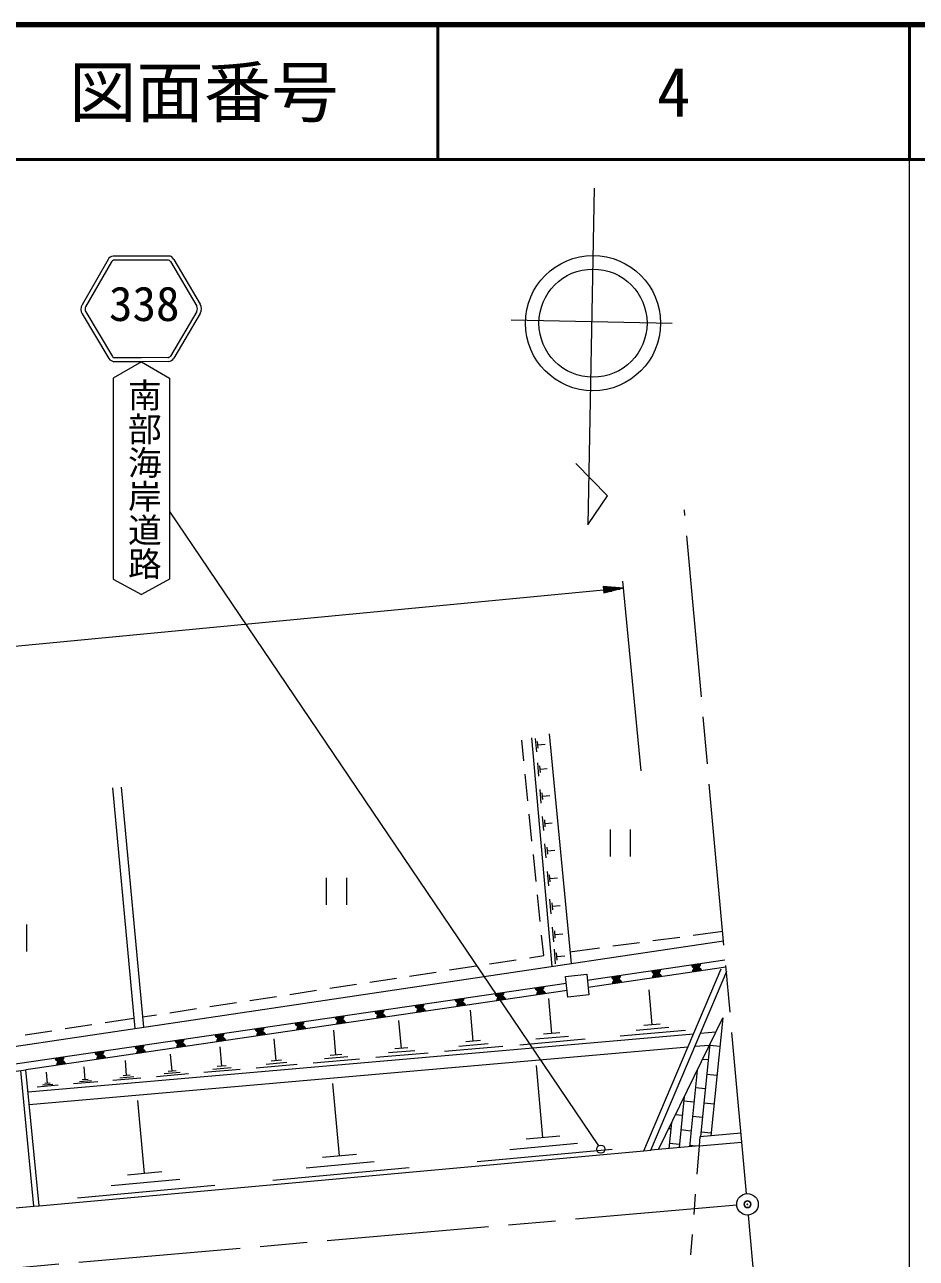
# Model space of a CAD drawing. Units: millimetres, scale not verified. Extents: x 40000 to 680000, y 20000 to 380000.
# Drawn here: x 513323 to 579500, y 288480 to 380000 of the extents above; entities that cross this region are included whole.
import ezdxf
from ezdxf.enums import TextEntityAlignment as Align

# ---------------------------------------------------------------- set-up
doc = ezdxf.new("R2010")
doc.units = ezdxf.units.MM
doc.header["$LTSCALE"] = 1000
doc.header["$PDMODE"] = 32
doc.header["$PDSIZE"] = 500
doc.linetypes.add('CHAIN', pattern=[18.5, 12, -1.5, 3.5, -1.5])
for name, color, linetype, lineweight in [('M-BGD', 7, 'Continuous', 13), ('M-BMK', 2, 'CHAIN', 13), ('M-BMK-SRVR', 3, 'Continuous', 13), ('M-STR-HTXT', 7, 'Continuous', 13), ('M-STR-STR1', 1, 'Continuous', 13), ('M-STR-STRC', 7, 'Continuous', 13), ('M-TTL', 2, 'Continuous', 140), ('M-TTL-BAND', 7, 'Continuous', 13), ('M-TTL-LINE', 7, 'Continuous', 50)]:
    doc.layers.add(name, color=color, linetype=linetype, lineweight=lineweight)
doc.layers.add('M-OTRS', color=6, linetype='Continuous')
doc.layers.add('M-TTL-TXT', color=7, linetype='Continuous')
doc.styles.add('@ＭＳ ゴシック', font='')
doc.styles.add('ＭＳ ゴシック', font='')
doc.styles.get('@ＭＳ ゴシック').set_extended_font_data('@MS Gothic')
doc.styles.get('ＭＳ ゴシック').set_extended_font_data('MS Gothic')

msp = doc.modelspace()

# ---------------------------------------------------------------- linework, layer by layer
at = {"layer": 'M-BGD'}
for p, q in [((550365, 325398), (550209, 326927)), ((550935, 327090), (552447, 310139)), ((551328, 326060), (551240, 327050)), ((551438, 326319), (551394, 326814)), ((552261, 327396), (553874, 310351)), ((551416, 326567), (551943, 326614)), ((551489, 324259), (551400, 325248)), ((551598, 324518), (551554, 325013)), ((550670, 322413), (550467, 324403)), ((551576, 324766), (552104, 324813)), ((519849, 323383), (521495, 305538)), ((520493, 323442), (522136, 305633)), ((551668, 322250), (551578, 323255)), ((551779, 322513), (551735, 323016)), ((551757, 322764), (552293, 322812)), ((550975, 319429), (550772, 321418)), ((551849, 320224), (551757, 321245)), ((551962, 320491), (551916, 321002)), ((551939, 320747), (552484, 320795)), ((556766, 320284), (556766, 318284)), ((558266, 320284), (558266, 318284)), ((552031, 318181), (551938, 319219)), ((552146, 318453), (552100, 318972)), ((552123, 318713), (552677, 318762)), ((551279, 316444), (551076, 318434)), ((535706, 316714), (535706, 314714)), ((537206, 316714), (537206, 314714)), ((552214, 316122), (552120, 317177)), ((552332, 316398), (552285, 316926)), ((552308, 316662), (552871, 316712)), ((551584, 313460), (551381, 315449)), ((552400, 314047), (552304, 315118)), ((552519, 314327), (552471, 314863)), ((552495, 314595), (553066, 314646)), ((513468, 313234), (513468, 311234)), ((552586, 311954), (552489, 313042)), ((551842, 310936), (551686, 312465)), ((552707, 312239), (552659, 312783)), ((552683, 312511), (553263, 312563)), ((559955, 312051), (561937, 312315)), ((562928, 312448), (565127, 312741)), ((552732, 310322), (552635, 311410)), ((553791, 311228), (555990, 311521)), ((556981, 311654), (558964, 311918)), ((547828, 310323), (549805, 310625)), ((550794, 310776), (551842, 310936)), ((552853, 310607), (552804, 311151)), ((552828, 310879), (553409, 310931)), ((555079, 309123), (565290, 310618)), ((541896, 309419), (543874, 309720)), ((544862, 309871), (546839, 310173)), ((565369, 310073), (555137, 308576)), ((559284, 296466), (565017, 309962)), ((559799, 296512), (565437, 309784)), ((535965, 308514), (537942, 308815)), ((538931, 308966), (540908, 309268)), ((553579, 308348), (514097, 302569)), ((530034, 307609), (532011, 307911)), ((532999, 308062), (534977, 308363)), ((552438, 305161), (552213, 307744)), ((559888, 305810), (559663, 308394)), ((524102, 306704), (526079, 307006)), ((527068, 307157), (529045, 307458)), ((546604, 304583), (546402, 306894)), ((516326, 305518), (518303, 305820)), ((519292, 305971), (521425, 306296)), ((522066, 306394), (523114, 306554)), ((541280, 304056), (541100, 306118)), ((560494, 305863), (559283, 305758)), ((513361, 305066), (515338, 305367)), ((513575, 300819), (562963, 305127)), ((531992, 303136), (531850, 304764)), ((536423, 303575), (536263, 305410)), ((553677, 304943), (551255, 304732)), ((553044, 305213), (551833, 305108)), ((562367, 305376), (557523, 304953)), ((561128, 305593), (558706, 305382)), ((563477, 305172), (564620, 305271)), ((513664, 299898), (562553, 304162)), ((527948, 302736), (527823, 304174)), ((542269, 303883), (540336, 303714)), ((541764, 304098), (540797, 304014)), ((548820, 304194), (544488, 303816)), ((547712, 304389), (545546, 304200)), ((547145, 304630), (546062, 304536)), ((554917, 304726), (550072, 304303)), ((563068, 304207), (564145, 304301)), ((564185, 304383), (563485, 297508)), ((564919, 304190), (564173, 304266)), ((520893, 302038), (520797, 303146)), ((524259, 302371), (524149, 303636)), ((532772, 302999), (531247, 302866)), ((532373, 303170), (531610, 303103)), ((538183, 303266), (534743, 302966)), ((537303, 303421), (535583, 303271)), ((536853, 303613), (535993, 303538)), ((543258, 303709), (539392, 303372)), ((564064, 303196), (563626, 303241)), ((511968, 302257), (513415, 302469)), ((514012, 292348), (513038, 302414)), ((514097, 302569), (513415, 302469)), ((514390, 292385), (513415, 302469)), ((515020, 301456), (514947, 302290)), ((517822, 301733), (517738, 302698)), ((521153, 302060), (520634, 302015)), ((525473, 302158), (523100, 301951)), ((524866, 302264), (523680, 302161)), ((524556, 302397), (523963, 302345)), ((529328, 302494), (526631, 302259)), ((528638, 302615), (527290, 302497)), ((528285, 302765), (527611, 302707)), ((533553, 302863), (530502, 302596)), ((551787, 297434), (551301, 302779)), ((563233, 302438), (562655, 296758)), ((563209, 302203), (563122, 302212)), ((564702, 302051), (563956, 302127)), ((515820, 301316), (514257, 301180)), ((515420, 301386), (514638, 301318)), ((515216, 301473), (514825, 301439)), ((518748, 301571), (516939, 301413)), ((518285, 301652), (517381, 301573)), ((518048, 301753), (517596, 301714)), ((521956, 301851), (519878, 301670)), ((521425, 301944), (520386, 301854)), ((536680, 296071), (536190, 301461)), ((563847, 301057), (563100, 301133)), ((522226, 294768), (521732, 300200)), ((562281, 300493), (561894, 296693)), ((562992, 300064), (562245, 300140)), ((564484, 299912), (563738, 299988)), ((561329, 298548), (561134, 296627)), ((562137, 299070), (561611, 299124)), ((563629, 298918), (562883, 298994)), ((553040, 297547), (550534, 297320)), ((561281, 298077), (561108, 298094)), ((562774, 297925), (562028, 298001)), ((564266, 297773), (563520, 297849)), ((556920, 296553), (546897, 295641)), ((554354, 296993), (549342, 296538)), ((563375, 296820), (559799, 296512)), ((560377, 296602), (560373, 296561)), ((561919, 296931), (561173, 297007)), ((563176, 296803), (562665, 296855)), ((514390, 292385), (559284, 296466)), ((539268, 295627), (534214, 295168)), ((537943, 296186), (535416, 295956)), ((559284, 296466), (559799, 296512)), ((523499, 294884), (520952, 294652)), ((541855, 295183), (531749, 294264)), ((527442, 293873), (517256, 292947)), ((524834, 294320), (519741, 293857)), ((470423, 288499), (514012, 292348)), ((514012, 292348), (514390, 292385))]:
    msp.add_line(p, q, dxfattribs=at)
for points in [[(502639, 321257), (504374, 302993), (565191, 312033)], [(339767, 282365), (425226, 288783), (434135, 294096), (469288, 296146), (499004, 297908), (505001, 301793), (553520, 308895)], [(560357, 296560), (565137, 306329), (564246, 297574)]]:
    msp.add_lwpolyline(points, dxfattribs=at)
msp.add_lwpolyline([(553467, 309386), (555033, 309554), (555196, 308030), (553631, 307862)], close=True, dxfattribs=at)
for centre, radius, start, end in [((563145, 310358), 354, 197.12467, 359.52984), ((563145, 310358), 283, 199.3487, 357.30581), ((563145, 310358), 212, 203.09503, 353.55948), ((563145, 310358), 142, 210.80676, 345.84775), ((563145, 310358), 100, 221.12442, 335.53009), ((563145, 310358), 100, 221.12442, 335.53009), ((557208, 309490), 354, 197.12467, 359.52984), ((557208, 309490), 283, 199.3487, 357.30581), ((557208, 309490), 212, 203.09503, 353.55948), ((557208, 309490), 142, 210.80676, 345.84775), ((557208, 309490), 100, 221.12442, 335.53009), ((557208, 309490), 100, 221.12442, 335.53009), ((560176, 309924), 354, 197.12467, 359.52984), ((560261, 309271), 354, 17.12467, 179.52984), ((560176, 309924), 283, 199.3487, 357.30581), ((560261, 309271), 283, 19.3487, 177.30581), ((560176, 309924), 212, 203.09503, 353.55948), ((560261, 309271), 212, 23.09503, 173.55948), ((560176, 309924), 142, 210.80676, 345.84775), ((560176, 309924), 100, 221.12442, 335.53009), ((560176, 309924), 100, 221.12442, 335.53009), ((560261, 309271), 142, 30.80676, 165.84775), ((560261, 309271), 100, 41.12442, 155.53009), ((560261, 309271), 100, 41.12442, 155.53009), ((563230, 309706), 354, 17.12467, 179.52984), ((563230, 309706), 283, 19.3487, 177.30581), ((563230, 309706), 212, 23.09503, 173.55948), ((563230, 309706), 142, 30.80676, 165.84775), ((563230, 309706), 100, 41.12442, 155.53009), ((563230, 309706), 100, 41.12442, 155.53009), ((551516, 308656), 354, 197.12467, 359.52984), ((551516, 308656), 283, 199.3487, 357.30581), ((551516, 308656), 212, 203.09503, 353.55948), ((551516, 308656), 142, 210.80676, 345.84775), ((551516, 308656), 100, 221.12442, 335.53009), ((551516, 308656), 100, 221.12442, 335.53009), ((557293, 308837), 354, 17.12467, 179.52984), ((557293, 308837), 283, 19.3487, 177.30581), ((557293, 308837), 212, 23.09503, 173.55948), ((557293, 308837), 142, 30.80676, 165.84775), ((557293, 308837), 100, 41.12442, 155.53009), ((557293, 308837), 100, 41.12442, 155.53009), ((545579, 307787), 354, 197.12467, 359.52984), ((545579, 307787), 283, 199.3487, 357.30581), ((545579, 307787), 212, 203.09503, 353.55948), ((545579, 307787), 142, 210.80676, 345.84775), ((545579, 307787), 100, 221.12442, 335.53009), ((545579, 307787), 100, 221.12442, 335.53009), ((548547, 308222), 354, 197.12467, 359.52984), ((548547, 308222), 283, 199.3487, 357.30581), ((548688, 307577), 354, 17.12467, 179.52984), ((548547, 308222), 212, 203.09503, 353.55948), ((548688, 307577), 283, 19.3487, 177.30581), ((548547, 308222), 142, 210.80676, 345.84775), ((548547, 308222), 100, 221.12442, 335.53009), ((548547, 308222), 100, 221.12442, 335.53009), ((548688, 307577), 212, 23.09503, 173.55948), ((548688, 307577), 142, 30.80676, 165.84775), ((548688, 307577), 100, 41.12442, 155.53009), ((548688, 307577), 100, 41.12442, 155.53009), ((551656, 308012), 354, 17.12467, 179.52984), ((551656, 308012), 283, 19.3487, 177.30581), ((551656, 308012), 212, 23.09503, 173.55948), ((551656, 308012), 142, 30.80676, 165.84775), ((551656, 308012), 100, 41.12442, 155.53009), ((551656, 308012), 100, 41.12442, 155.53009), ((539642, 306918), 354, 197.12467, 359.52984), ((539642, 306918), 283, 199.3487, 357.30581), ((539783, 306274), 354, 17.12467, 179.52984), ((539642, 306918), 212, 203.09503, 353.55948), ((539642, 306918), 142, 210.80676, 345.84775), ((539642, 306918), 100, 221.12442, 335.53009), ((539642, 306918), 100, 221.12442, 335.53009), ((542610, 307353), 354, 197.12467, 359.52984), ((542610, 307353), 283, 199.3487, 357.30581), ((542751, 306708), 354, 17.12467, 179.52984), ((542610, 307353), 212, 203.09503, 353.55948), ((542751, 306708), 283, 19.3487, 177.30581), ((542610, 307353), 142, 210.80676, 345.84775), ((542610, 307353), 100, 221.12442, 335.53009), ((542610, 307353), 100, 221.12442, 335.53009), ((542751, 306708), 212, 23.09503, 173.55948), ((542751, 306708), 142, 30.80676, 165.84775), ((542751, 306708), 100, 41.12442, 155.53009), ((542751, 306708), 100, 41.12442, 155.53009), ((545719, 307143), 354, 17.12467, 179.52984), ((545719, 307143), 283, 19.3487, 177.30581), ((545719, 307143), 212, 23.09503, 173.55948), ((545719, 307143), 142, 30.80676, 165.84775), ((545719, 307143), 100, 41.12442, 155.53009), ((545719, 307143), 100, 41.12442, 155.53009), ((533705, 306049), 354, 197.12467, 359.52984), ((533705, 306049), 283, 199.3487, 357.30581), ((533846, 305405), 354, 17.12467, 179.52984), ((533705, 306049), 212, 203.09503, 353.55948), ((533846, 305405), 283, 19.3487, 177.30581), ((533705, 306049), 142, 210.80676, 345.84775), ((533705, 306049), 100, 221.12442, 335.53009), ((533705, 306049), 100, 221.12442, 335.53009), ((536674, 306484), 354, 197.12467, 359.52984), ((536674, 306484), 283, 199.3487, 357.30581), ((536814, 305839), 354, 17.12467, 179.52984), ((536674, 306484), 212, 203.09503, 353.55948), ((536814, 305839), 283, 19.3487, 177.30581), ((536674, 306484), 142, 210.80676, 345.84775), ((536674, 306484), 100, 221.12442, 335.53009), ((536674, 306484), 100, 221.12442, 335.53009), ((536814, 305839), 212, 23.09503, 173.55948), ((536814, 305839), 142, 30.80676, 165.84775), ((536814, 305839), 100, 41.12442, 155.53009), ((536814, 305839), 100, 41.12442, 155.53009), ((539783, 306274), 283, 19.3487, 177.30581), ((539783, 306274), 212, 23.09503, 173.55948), ((539783, 306274), 142, 30.80676, 165.84775), ((539783, 306274), 100, 41.12442, 155.53009), ((539783, 306274), 100, 41.12442, 155.53009), ((527769, 305180), 354, 197.12467, 359.52984), ((527769, 305180), 283, 199.3487, 357.30581), ((527909, 304536), 354, 17.12467, 179.52984), ((527769, 305180), 212, 203.09503, 353.55948), ((527909, 304536), 283, 19.3487, 177.30581), ((527769, 305180), 142, 210.80676, 345.84775), ((527769, 305180), 100, 221.12442, 335.53009), ((527769, 305180), 100, 221.12442, 335.53009), ((530737, 305615), 354, 197.12467, 359.52984), ((530737, 305615), 283, 199.3487, 357.30581), ((530878, 304970), 354, 17.12467, 179.52984), ((530737, 305615), 212, 203.09503, 353.55948), ((530878, 304970), 283, 19.3487, 177.30581), ((530737, 305615), 142, 210.80676, 345.84775), ((530737, 305615), 100, 221.12442, 335.53009), ((530737, 305615), 100, 221.12442, 335.53009), ((530878, 304970), 212, 23.09503, 173.55948), ((530878, 304970), 142, 30.80676, 165.84775), ((530878, 304970), 100, 41.12442, 155.53009), ((530878, 304970), 100, 41.12442, 155.53009), ((533846, 305405), 212, 23.09503, 173.55948), ((533846, 305405), 142, 30.80676, 165.84775), ((533846, 305405), 100, 41.12442, 155.53009), ((533846, 305405), 100, 41.12442, 155.53009), ((518863, 303877), 354, 197.12467, 359.52984), ((518863, 303877), 283, 199.3487, 357.30581), ((518863, 303877), 212, 203.09503, 353.55948), ((521832, 304312), 354, 197.12467, 359.52984), ((521832, 304312), 283, 199.3487, 357.30581), ((521972, 303667), 354, 17.12467, 179.52984), ((521832, 304312), 212, 203.09503, 353.55948), ((521972, 303667), 283, 19.3487, 177.30581), ((521832, 304312), 142, 210.80676, 345.84775), ((521832, 304312), 100, 221.12442, 335.53009), ((521832, 304312), 100, 221.12442, 335.53009), ((521972, 303667), 212, 23.09503, 173.55948), ((524800, 304746), 354, 197.12467, 359.52984), ((524800, 304746), 283, 199.3487, 357.30581), ((524941, 304101), 354, 17.12467, 179.52984), ((524800, 304746), 212, 203.09503, 353.55948), ((524941, 304101), 283, 19.3487, 177.30581), ((524800, 304746), 142, 210.80676, 345.84775), ((524800, 304746), 100, 221.12442, 335.53009), ((524800, 304746), 100, 221.12442, 335.53009), ((524941, 304101), 212, 23.09503, 173.55948), ((524941, 304101), 142, 30.80676, 165.84775), ((524941, 304101), 100, 41.12442, 155.53009), ((524941, 304101), 100, 41.12442, 155.53009), ((527909, 304536), 212, 23.09503, 173.55948), ((527909, 304536), 142, 30.80676, 165.84775), ((527909, 304536), 100, 41.12442, 155.53009), ((527909, 304536), 100, 41.12442, 155.53009), ((515895, 303443), 354, 197.12467, 359.52984), ((515895, 303443), 283, 199.3487, 357.30581), ((516036, 302798), 354, 17.12467, 179.52984), ((515895, 303443), 212, 203.09503, 353.55948), ((516036, 302798), 283, 19.3487, 177.30581), ((515895, 303443), 142, 210.80676, 345.84775), ((515895, 303443), 100, 221.12442, 335.53009), ((515895, 303443), 100, 221.12442, 335.53009), ((516036, 302798), 212, 23.09503, 173.55948), ((516036, 302798), 142, 30.80676, 165.84775), ((519004, 303232), 354, 17.12467, 179.52984), ((519004, 303232), 283, 19.3487, 177.30581), ((518863, 303877), 142, 210.80676, 345.84775), ((518863, 303877), 100, 221.12442, 335.53009), ((518863, 303877), 100, 221.12442, 335.53009), ((519004, 303232), 212, 23.09503, 173.55948), ((519004, 303232), 142, 30.80676, 165.84775), ((519004, 303232), 100, 41.12442, 155.53009), ((519004, 303232), 100, 41.12442, 155.53009), ((521972, 303667), 142, 30.80676, 165.84775), ((521972, 303667), 100, 41.12442, 155.53009), ((521972, 303667), 100, 41.12442, 155.53009), ((516036, 302798), 100, 41.12442, 155.53009), ((516036, 302798), 100, 41.12442, 155.53009)]:
    msp.add_arc(centre, radius, start, end, dxfattribs=at)
at = {"layer": 'M-BMK'}
for p, q in [((566895, 293285), (562287, 343999)), ((566170, 292419), (467263, 283805)), ((571348, 244270), (567040, 291692))]:
    msp.add_line(p, q, dxfattribs=at)
at = {"layer": 'M-BMK-SRVR'}
for p, q in [((555578, 367882), (555124, 342886)), ((555578, 367882), (555124, 342886)), ((561376, 357828), (549430, 358081)), ((561376, 357828), (549430, 358081)), ((556572, 345044), (554219, 347435)), ((556572, 345044), (554219, 347435)), ((555124, 342886), (556572, 345044)), ((555124, 342886), (556572, 345044))]:
    msp.add_line(p, q, dxfattribs=at)
for centre, radius in [((555503, 357857), 5016), ((555503, 357857), 5016), ((555503, 357857), 4013), ((555503, 357857), 4013), ((566967, 292488), 800)]:
    msp.add_circle(centre, radius, dxfattribs=at)
at = {"layer": 'M-OTRS'}
msp.add_point((566967, 292488), dxfattribs=at)
at = {"layer": 'M-STR-HTXT'}
for p, q in [((559070, 324656), (557729, 338704)), ((338957, 317326), (556283, 338064)), ((557777, 338206), (556260, 338313)), ((556260, 338313), (556307, 337815)), ((556563, 338291), (556264, 338263)), ((556269, 338213), (556866, 338270)), ((557170, 338249), (556274, 338163)), ((556279, 338114), (557473, 338228)), ((557777, 338206), (556283, 338064)), ((556288, 338014), (557483, 338128)), ((557189, 338050), (556293, 337964)), ((556298, 337915), (556895, 337972)), ((556601, 337893), (556302, 337865)), ((557777, 338206), (556307, 337815))]:
    msp.add_line(p, q, dxfattribs=at)
at = {"layer": 'M-STR-STR1'}
for p, q in [((563375, 296820), (563211, 294730)), ((563094, 293235), (562977, 291740)), ((562861, 290244), (562744, 288749))]:
    msp.add_line(p, q, dxfattribs=at)
msp.add_lwpolyline([(566491, 297767), (563428, 297503), (563375, 296820), (566549, 297094)], dxfattribs=at)
at = {"layer": 'M-STR-STRC'}
for p, q in [((519518, 362567), (517587, 359225)), ((524135, 362435), (526094, 359109)), ((524394, 362587), (526352, 359261)), ((519778, 362417), (517847, 359075)), ((517596, 358537), (519576, 355230)), ((517853, 358691), (519833, 355384)), ((526090, 358725), (524138, 355402)), ((526349, 358573), (524397, 355250)), ((524084, 343874), (555911, 296830))]:
    msp.add_line(p, q, dxfattribs=at)
for points in [[(524019, 362837), (521955, 362820), (519891, 362820)], [(523986, 362537), (521957, 362520), (519926, 362520)], [(523981, 355311), (521986, 355294), (519990, 355294)], [(521988, 354995), (519893, 353787), (519893, 338872), (521988, 337730)], [(524021, 355011), (521988, 354995), (519953, 354994)], [(521988, 354995), (524084, 353787), (524084, 338872), (521988, 337730)]]:
    msp.add_lwpolyline(points, dxfattribs=at)
msp.add_circle((556082, 296577), 305, dxfattribs=at)
for centre, radius, start, end in [((519908, 362394), 427, 92.29572, 156.02366), ((519948, 362330), 191, 96.53703, 152.95737), ((523966, 362347), 191, 27.51575, 83.93609), ((524005, 362411), 427, 24.44946, 88.1774), ((518214, 358889), 711, 151.80974, 209.66878), ((518214, 358889), 412, 151.80974, 209.66878), ((525728, 358920), 412, 330.80435, 28.66338), ((525728, 358920), 711, 330.80435, 28.66338), ((520066, 355596), 612, 216.76349, 259.34701), ((520002, 355498), 203, 214.0004, 273.155), ((523968, 355514), 203, 267.31812, 326.47272), ((523903, 355612), 612, 281.12611, 323.70964)]:
    msp.add_arc(centre, radius, start, end, dxfattribs=at)
at = {"layer": 'M-TTL'}
msp.add_line((680000, 380000), (40000, 380000), dxfattribs=at)
at = {"layer": 'M-TTL-BAND'}
msp.add_line((579000, 20000), (579000, 370000), dxfattribs=at)
at = {"layer": 'M-TTL-LINE'}
for p, q in [((543997, 380000), (543997, 370000)), ((579000, 380000), (579000, 370000)), ((40000, 370000), (680000, 370000))]:
    msp.add_line(p, q, dxfattribs=at)

# ---------------------------------------------------------------- texts
at = {"layer": 'M-STR-STRC', "style": 'ＭＳ ゴシック'}
msp.add_text('338', height=2566, dxfattribs=at).set_placement((519581, 357246), align=Align.BOTTOM_LEFT)
at = {"layer": 'M-STR-STRC', "style": '@ＭＳ ゴシック'}
msp.add_text('南部海岸道路', height=1833, rotation=270, dxfattribs=at).set_placement((520745, 346276), align=Align.BOTTOM_CENTER)
at = {"layer": 'M-TTL-TXT', "style": 'ＭＳ ゴシック'}
for s, p in [('図面番号', (526622, 375000)), ('4', (561497, 375000))]:
    msp.add_text(s, height=3666, dxfattribs=at).set_placement(p, align=Align.MIDDLE_CENTER)

doc.saveas('drawing.dxf')
